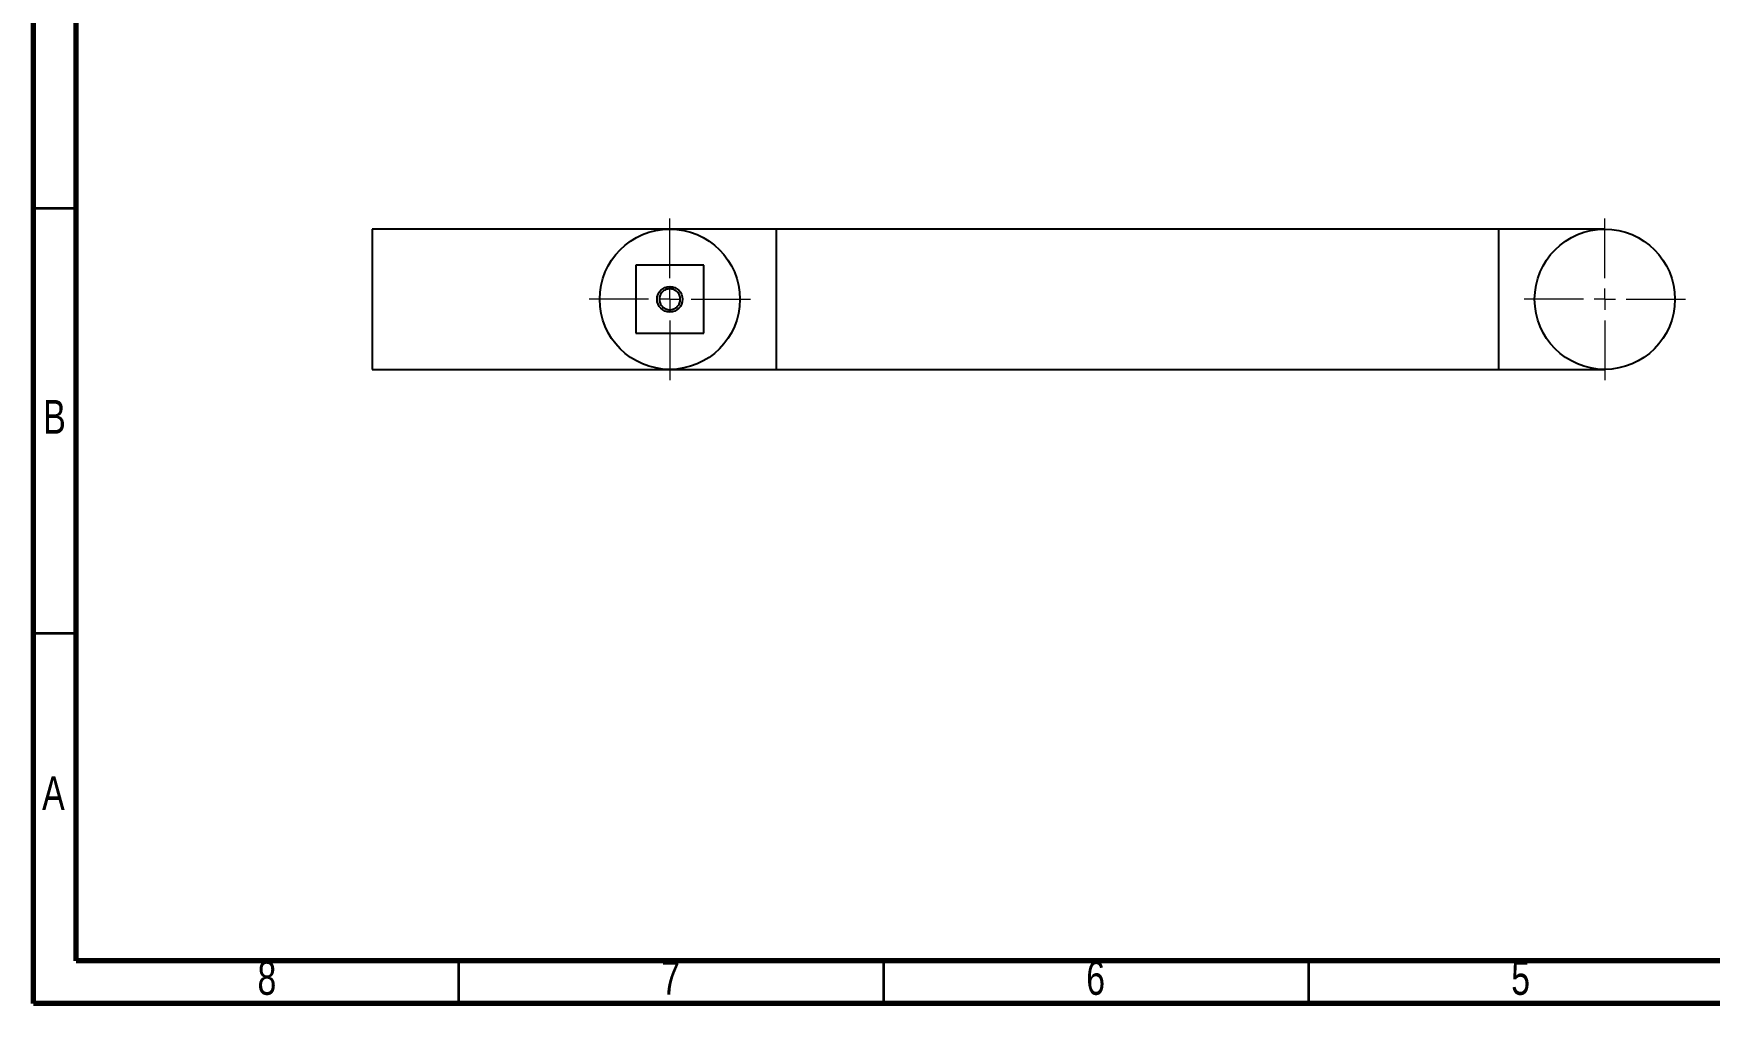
# Model space of a CAD drawing. Header units: millimetres. Extents: x 15 to 415, y 5 to 292.
# Drawn here: x 15 to 212.2, y 5 to 119.1 of the extents above; entities that cross this region are included whole.
import ezdxf

# ---------------------------------------------------------------- set-up
doc = ezdxf.new("R2010")
doc.units = ezdxf.units.MM
doc.styles.add('SLDTEXTSTYLE0', font='TXT', dxfattribs={"width": 0.75})

# ---------------------------------------------------------------- blocks, each defined once
blk = doc.blocks.new('SW_CENTERMARKSYMBOL_0')
at = {"color": 0, "linetype": 'Continuous', "lineweight": 0}
for p, q in [((0, 2.5), (0, 9.5)), ((-2.5, 0), (-9.5, 0)), ((0, 0), (-1.25, 0)), ((0, 0), (0, 1.25)), ((0, 0), (0, -1.25)), ((0, 0), (1.25, 0)), ((2.5, 0), (9.5, 0)), ((0, -2.5), (0, -9.5))]:
    blk.add_line(p, q, dxfattribs=at)
blk = doc.blocks.new('SW_CENTERMARKSYMBOL_1')
at = {"color": 0, "linetype": 'Continuous', "lineweight": 0}
for p, q in [((0, 2.5), (0, 9.5)), ((-2.5, 0), (-9.5, 0)), ((0, 0), (-1.25, 0)), ((0, 0), (0, 1.25)), ((0, 0), (0, -1.25)), ((0, 0), (1.25, 0)), ((2.5, 0), (9.5, 0)), ((0, -2.5), (0, -9.5))]:
    blk.add_line(p, q, dxfattribs=at)

msp = doc.modelspace()

# ---------------------------------------------------------------- linework, layer by layer
at = {"color": 7, "linetype": 'Continuous', "lineweight": 70}
for p, q in [((15, 5), (15, 292)), ((20, 10), (20, 287)), ((410, 10), (20, 10)), ((415, 5), (15, 5))]:
    msp.add_line(p, q, dxfattribs=at)
at = {"color": 7, "linetype": 'Continuous', "lineweight": 35}
for p, q in [((20, 98.5), (15, 98.5)), ((20, 48.5), (15, 48.5)), ((65, 10), (65, 5)), ((115, 10), (115, 5)), ((165, 10), (165, 5))]:
    msp.add_line(p, q, dxfattribs=at)
at = {"color": 7, "linetype": 'Continuous', "lineweight": 25}
for p, q in [((89.8602, 96.083), (54.8602, 96.083)), ((54.8602, 96.083), (54.8602, 79.583)), ((102.3602, 96.083), (89.8602, 96.083)), ((187.3602, 96.083), (102.3602, 96.083)), ((199.8602, 96.083), (187.3602, 96.083)), ((93.8602, 91.833), (85.8602, 91.833)), ((85.8602, 91.833), (85.8602, 83.833)), ((93.8602, 83.833), (93.8602, 91.833)), ((89.8602, 89.333), (90.3442, 89.2368)), ((89.8602, 89.0624), (89.8602, 89.333)), ((85.8602, 83.833), (93.8602, 83.833)), ((54.8602, 79.583), (89.8602, 79.583)), ((89.8602, 79.583), (102.3602, 79.583)), ((102.3602, 79.583), (187.3602, 79.583)), ((187.3602, 79.583), (199.8602, 79.583))]:
    msp.add_line(p, q, dxfattribs=at)
at = {"color": 8, "linetype": 'Continuous', "lineweight": 25}
for p, q in [((102.3602, 96.083), (102.3602, 79.583)), ((187.3602, 96.083), (187.3602, 79.583))]:
    msp.add_line(p, q, dxfattribs=at)
at = {"color": 7, "linetype": 'Continuous', "lineweight": 25}
for centre, radius in [((89.8602, 87.833), 8.25), ((199.8602, 87.833), 8.25), ((89.8602, 87.833), 1.5)]:
    msp.add_circle(centre, radius, dxfattribs=at)
msp.add_open_spline([(89.8602, 89.0624), (90.017, 89.0624), (90.18, 89.0312), (90.4812, 88.9064), (90.6186, 88.8132), (90.8403, 88.5914), (90.9336, 88.4541), (91.0583, 88.1529), (91.0895, 87.9899), (91.0895, 87.6762), (91.0583, 87.5132), (90.9336, 87.212), (90.8403, 87.0746), (90.6186, 86.8529), (90.4812, 86.7596), (90.18, 86.6349), (90.017, 86.6037), (89.7033, 86.6037), (89.5403, 86.6349), (89.2391, 86.7596), (89.1017, 86.8529), (88.88, 87.0746), (88.7868, 87.212), (88.662, 87.5132), (88.6308, 87.6762), (88.6308, 87.9899), (88.662, 88.1529), (88.7868, 88.4541), (88.88, 88.5914), (89.1017, 88.8132), (89.2391, 88.9064), (89.5403, 89.0312), (89.7033, 89.0624), (89.8602, 89.0624)], degree=3, knots=[0, 0, 0, 0, 0.0625, 0.0625, 0.125, 0.125, 0.1875, 0.1875, 0.25, 0.25, 0.3125, 0.3125, 0.375, 0.375, 0.4375, 0.4375, 0.5, 0.5, 0.5625, 0.5625, 0.625, 0.625, 0.6875, 0.6875, 0.75, 0.75, 0.8125, 0.8125, 0.875, 0.875, 0.9375, 0.9375, 1, 1, 1, 1], dxfattribs=at)

# ---------------------------------------------------------------- block references
at = {"color": 7, "linetype": 'Continuous', "lineweight": 0}
for name, p in [('SW_CENTERMARKSYMBOL_0', (89.8602, 87.833)), ('SW_CENTERMARKSYMBOL_1', (199.8602, 87.833))]:
    msp.add_blockref(name, p, dxfattribs=at)

# ---------------------------------------------------------------- texts
at = {"color": 7, "linetype": 'Continuous', "lineweight": 0, "char_height": 3.9687, "attachment_point": 2, "style": 'SLDTEXTSTYLE0'}
for s, insert in [('B', (17.4706, 75.987)), ('A', (17.3397, 31.737)), ('8', (42.46, 9.987)), ('7', (89.96, 9.987)), ('6', (139.96, 9.987)), ('5', (189.96, 9.987))]:
    msp.add_mtext(s, dxfattribs=dict(at, insert=insert))

doc.saveas('drawing.dxf')
